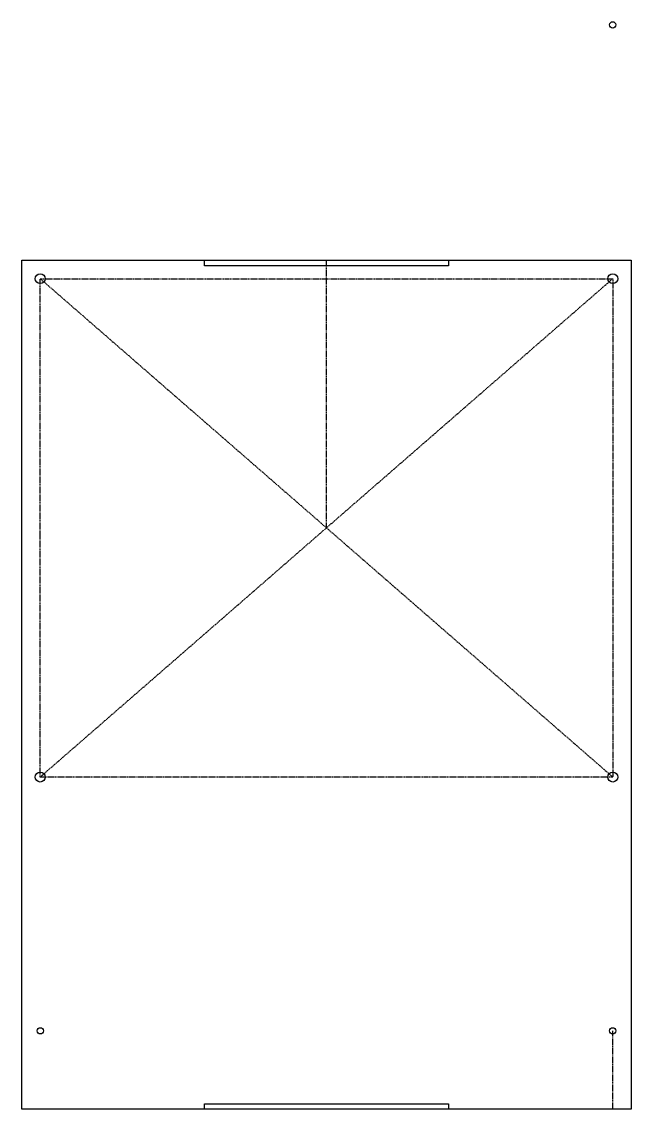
# Model space of a CAD drawing. Header units: millimetres. Extents: x -165 to 165, y -315 to 274.
import ezdxf

# ---------------------------------------------------------------- set-up
doc = ezdxf.new("R2010")
doc.units = ezdxf.units.MM
doc.linetypes.add('DASHED', pattern=[0.75, 0.5, -0.25])
doc.layers.get('0').update_dxf_attribs({"linetype": 'CONTINUOUS'})

msp = doc.modelspace()

# ---------------------------------------------------------------- linework, layer by layer
at = {"linetype": 'DASHED'}
for p, q in [((0, 0), (0, 145)), ((-155, -135), (-155, 135)), ((-155, 135), (155, 135)), ((-155, -135), (155, 135)), ((-155, 135), (155, -135)), ((155, 135), (155, -135)), ((155, -135), (-155, -135)), ((155, -315), (155, -272.5))]:
    msp.add_line(p, q, dxfattribs=at)
for points in [[(165, 145), (165, -315), (-165, -315), (-165, 145)], [(66, 145), (66, 142), (-66, 142), (-66, 145)], [(66, -312), (66, -315), (-66, -315), (-66, -312)]]:
    msp.add_lwpolyline(points, close=True)
for centre, radius in [((155, 272.5), 1.7), ((-155, 135), 2.7), ((155, 135), 2.7), ((-155, -135), 2.7), ((155, -135), 2.7), ((-155, -272.5), 1.7), ((155, -272.5), 1.7)]:
    msp.add_circle(centre, radius)
msp.add_point((0, 0))
msp.add_point((0, 0))

doc.saveas('drawing.dxf')
